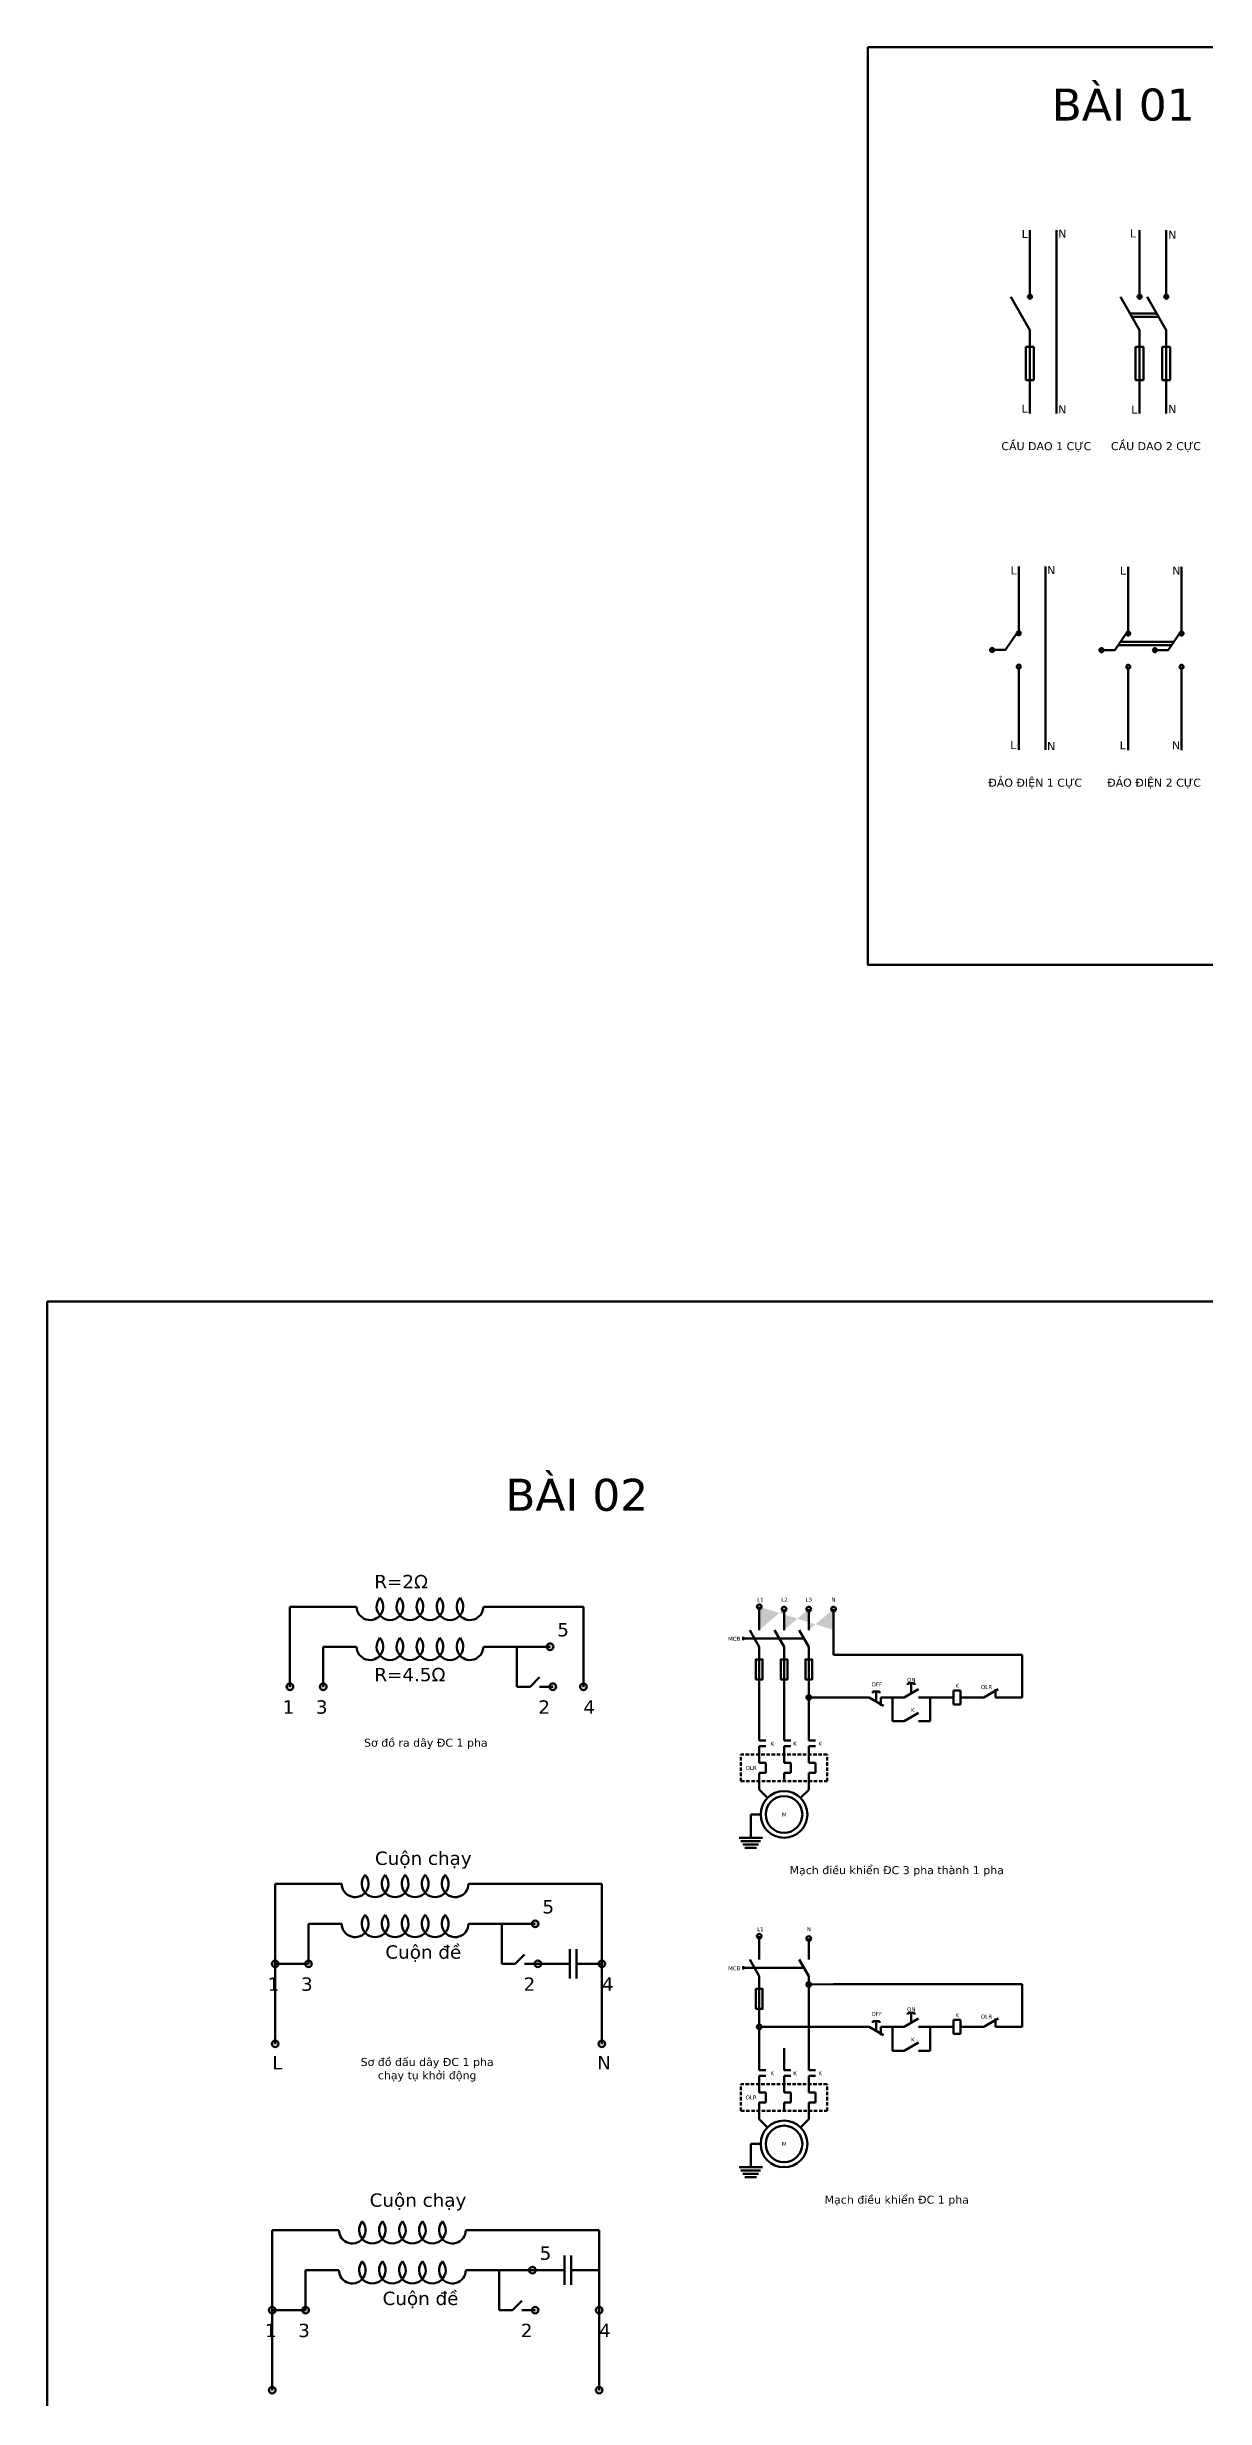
# Model space of a CAD drawing. Header units: inches. Extents: x -249378 to 8604139, y -7721310 to 888715.
# Drawn here: x -249378 to 1486767, y -3486500 to 39904 of the extents above; entities that cross this region are included whole.
import ezdxf

# ---------------------------------------------------------------- set-up
doc = ezdxf.new("R2010")
doc.units = ezdxf.units.IN
doc.header["$LTSCALE"] = 130
doc.header["$MEASUREMENT"] = 0
doc.linetypes.add('DASHED', pattern=[0.75, 0.5, -0.25])
doc.styles.add('khong-ren', font='verdana_0.ttf', dxfattribs={"height": 400})

msp = doc.modelspace()

# ---------------------------------------------------------------- hatches: boundary and pattern name
at = {"lineweight": 70, "ltscale": 30}
h = msp.add_hatch(color=256, dxfattribs=at)
edge = h.paths.add_edge_path()
edge.add_arc((1224408, -334727), 3000, 0, 360)
h = msp.add_hatch(color=256, dxfattribs=at)
edge = h.paths.add_edge_path()
edge.add_arc((1388771, -334727), 3000, 0, 360)
h = msp.add_hatch(color=256, dxfattribs=at)
edge = h.paths.add_edge_path()
edge.add_arc((1428771, -334727), 3000, 0, 360)
h = msp.add_hatch(color=256, dxfattribs=at)
edge = h.paths.add_edge_path()
edge.add_arc((1207666, -839515), 3000, 0, 360)
h = msp.add_hatch(color=256, dxfattribs=at)
edge = h.paths.add_edge_path()
edge.add_arc((1371650, -839800), 3000, 0, 360)
h = msp.add_hatch(color=256, dxfattribs=at)
edge = h.paths.add_edge_path()
edge.add_arc((1451650, -839800), 3000, 0, 360)
h = msp.add_hatch(color=256, dxfattribs=at)
edge = h.paths.add_edge_path()
edge.add_arc((1167666, -864515), 3000, 0, 360)
h = msp.add_hatch(color=256, dxfattribs=at)
edge = h.paths.add_edge_path()
edge.add_arc((1331650, -864800), 3000, 0, 360)
h = msp.add_hatch(color=256, dxfattribs=at)
edge = h.paths.add_edge_path()
edge.add_arc((1411650, -864800), 3000, 0, 360)
h = msp.add_hatch(color=256, dxfattribs=at)
edge = h.paths.add_edge_path()
edge.add_arc((1371650, -889800), 3000, 0, 360)
edge = h.paths.add_edge_path()
edge.add_arc((1451650, -889800), 3000, 0, 360)
edge = h.paths.add_edge_path()
edge.add_arc((1536626, -889800), 3000, 0, 360)
edge = h.paths.add_edge_path()
edge.add_arc((1616626, -889800), 3000, 0, 360)
edge = h.paths.add_edge_path()
edge.add_arc((1696626, -889515), 3000, 0, 360)
edge = h.paths.add_edge_path()
edge.add_arc((1781223, -889553), 3000, 0, 360)
edge = h.paths.add_edge_path()
edge.add_arc((1861223, -889553), 3000, 0, 360)
edge = h.paths.add_edge_path()
edge.add_arc((1941223, -889268), 3000, 0, 360)
edge = h.paths.add_edge_path()
edge.add_arc((2021029, -889268), 3000, 0, 360)
at = {"lineweight": 70, "ltscale": 130}
h = msp.add_hatch(color=256, dxfattribs=at)
edge = h.paths.add_edge_path()
edge.add_arc((929872, -2303084), 3500, 0, 360)
edge = h.paths.add_edge_path()
edge.add_arc((892749, -2303084), 3500, 0, 360)
edge = h.paths.add_edge_path()
edge.add_arc((855626, -2303084), 3500, 0, 360)
edge = h.paths.add_edge_path()
edge.add_arc((818586, -2299584), 3500, 0, 360)
edge = h.paths.add_edge_path()
edge.add_line((818586, -2303084), (818586, -2299584))
edge.add_line((929872, -2334568), (929872, -2309568))
edge.add_line((929872, -2328084), (929872, -2303084))
edge.add_line((892749, -2334568), (892749, -2309568))
edge.add_line((892749, -2328084), (892749, -2303084))
edge.add_line((855626, -2334568), (855626, -2309568))
edge.add_line((855626, -2328084), (855626, -2303084))
edge.add_line((818586, -2334568), (818586, -2309568))
edge.add_line((818586, -2328084), (818586, -2303084))
h.paths.add_polyline_path([(925883, -2284613), (933460, -2284613), (933460, -2293613), (925883, -2293613)], flags=9)
h.paths.add_polyline_path([(887095, -2284488), (898509, -2284488), (898509, -2293738), (887095, -2293738)], flags=9)
h.paths.add_polyline_path([(850612, -2284551), (862110, -2284551), (862110, -2293676), (850612, -2293676)], flags=9)
h.paths.add_polyline_path([(814611, -2284603), (825767, -2284603), (825767, -2293623), (814611, -2293623)], flags=9)
at = {"lineweight": 70, "ltscale": 30}
h = msp.add_hatch(color=256, dxfattribs=at)
edge = h.paths.add_edge_path()
edge.add_arc((114811, -2419584), 5000, 0, 360)
edge = h.paths.add_edge_path()
edge.add_arc((164811, -2419584), 5000, 0, 360)
edge = h.paths.add_edge_path()
edge.add_arc((508953, -2419584), 5000, 0, 360)
edge = h.paths.add_edge_path()
edge.add_arc((504811, -2359584), 5000, 0, 360)
edge = h.paths.add_edge_path()
edge.add_arc((554811, -2419584), 5000, 0, 360)
at = {"lineweight": 70, "ltscale": 130}
h = msp.add_hatch(color=256, dxfattribs=at)
edge = h.paths.add_edge_path()
edge.add_arc((892749, -2435543), 3500, 0, 360)
at = {"lineweight": 70, "ltscale": 30}
h = msp.add_hatch(color=256, dxfattribs=at)
edge = h.paths.add_edge_path()
edge.add_arc((92540, -2835224), 5000, 0, 360)
edge = h.paths.add_edge_path()
edge.add_arc((142540, -2835224), 5000, 0, 360)
edge = h.paths.add_edge_path()
edge.add_arc((486682, -2835224), 5000, 0, 360)
edge = h.paths.add_edge_path()
edge.add_arc((482540, -2775224), 5000, 0, 360)
edge = h.paths.add_edge_path()
edge.add_arc((582540, -2835224), 5000, 0, 360)
at = {"lineweight": 70, "ltscale": 130}
h = msp.add_hatch(color=256, dxfattribs=at)
edge = h.paths.add_edge_path()
edge.add_arc((818586, -2929815), 3500, 0, 360)
edge = h.paths.add_edge_path()
edge.add_arc((892749, -2866340), 3500, 0, 360)
edge = h.paths.add_edge_path()
edge.add_arc((892749, -2797356), 3500, 0, 360)
edge = h.paths.add_edge_path()
edge.add_arc((818586, -2793856), 3500, 0, 360)
at = {"lineweight": 70, "ltscale": 30}
h = msp.add_hatch(color=256, dxfattribs=at)
edge = h.paths.add_edge_path()
edge.add_arc((92540, -2955224), 5000, 0, 360)
edge = h.paths.add_edge_path()
edge.add_arc((582540, -2955224), 5000, 0, 360)
h = msp.add_hatch(color=256, dxfattribs=at)
edge = h.paths.add_edge_path()
edge.add_arc((88362, -3354730), 5000, 0, 360)
edge = h.paths.add_edge_path()
edge.add_arc((138362, -3354730), 5000, 0, 360)
edge = h.paths.add_edge_path()
edge.add_arc((482504, -3354730), 5000, 0, 360)
edge = h.paths.add_edge_path()
edge.add_arc((478362, -3294730), 5000, 0, 360)
edge = h.paths.add_edge_path()
edge.add_arc((578362, -3354730), 5000, 0, 360)
h = msp.add_hatch(color=256, dxfattribs=at)
edge = h.paths.add_edge_path()
edge.add_arc((88362, -3474730), 5000, 0, 360)
edge = h.paths.add_edge_path()
edge.add_arc((578362, -3474730), 5000, 0, 360)

# ---------------------------------------------------------------- linework, layer by layer
for p, q in [((1224408, -234727), (1224408, -334727)), ((1264408, -234727), (1264408, -334727)), ((1388771, -234727), (1388771, -334727)), ((1428771, -234727), (1428771, -334727)), ((1224408, -384727), (1195541, -334727)), ((1264408, -334727), (1264408, -384727)), ((1388771, -384727), (1359903, -334727)), ((1428771, -384727), (1399903, -334727)), ((1224408, -384727), (1224408, -484727)), ((1264408, -384727), (1264408, -484727)), ((1374337, -359727), (1414337, -359727)), ((1414337, -364727), (1377224, -364727)), ((1388771, -384727), (1388771, -484727)), ((1414337, -364727), (1417224, -364727)), ((1428771, -384727), (1428771, -484727)), ((1218408, -459727), (1218408, -409727)), ((1218408, -409727), (1230408, -409727)), ((1230408, -409727), (1230408, -459727)), ((1382771, -459727), (1382771, -409727)), ((1382771, -409727), (1394771, -409727)), ((1394771, -409727), (1394771, -459727)), ((1422771, -459727), (1422771, -409727)), ((1422771, -409727), (1434771, -409727)), ((1434771, -409727), (1434771, -459727)), ((1230408, -459727), (1218408, -459727)), ((1224408, -484727), (1224408, -509727)), ((1264408, -484727), (1264408, -509727)), ((1394771, -459727), (1382771, -459727)), ((1388771, -484727), (1388771, -509727)), ((1434771, -459727), (1422771, -459727)), ((1428771, -484727), (1428771, -509727)), ((1207666, -739515), (1207666, -839515)), ((1247666, -739515), (1247666, -839515)), ((1371650, -739800), (1371650, -839800)), ((1451650, -739800), (1451650, -839800)), ((1187666, -864515), (1204666, -839515)), ((1247666, -839515), (1247666, -889515)), ((1351650, -864800), (1368650, -839800)), ((1431650, -864800), (1448650, -839800)), ((1177666, -864515), (1167666, -864515)), ((1187666, -864515), (1177666, -864515)), ((1341650, -864800), (1331650, -864800)), ((1351650, -864800), (1341650, -864800)), ((1360150, -857300), (1356750, -857300)), ((1360150, -852300), (1440150, -852300)), ((1360150, -857300), (1436750, -857300)), ((1421650, -864800), (1411650, -864800)), ((1431650, -864800), (1421650, -864800)), ((1207666, -889515), (1207666, -989515)), ((1247666, -889515), (1247666, -989515)), ((1371650, -889800), (1371650, -989800)), ((1451650, -889800), (1451650, -989800)), ((1207666, -989515), (1207666, -1014515)), ((1247666, -989515), (1247666, -1014515)), ((1371650, -989800), (1371650, -1014800)), ((1451650, -989800), (1451650, -1014800)), ((164811, -2299584), (114811, -2299584)), ((114811, -2299584), (114811, -2419584)), ((214811, -2299584), (164811, -2299584)), ((454811, -2299584), (404811, -2299584)), ((504811, -2299584), (454811, -2299584)), ((554811, -2299584), (504811, -2299584)), ((554811, -2299584), (554811, -2419584)), ((214811, -2359584), (164811, -2359584)), ((164811, -2359584), (164811, -2419584)), ((454811, -2359584), (404811, -2359584)), ((504811, -2359584), (454811, -2359584)), ((454811, -2359584), (454811, -2419584)), ((818586, -2359568), (804152, -2334568)), ((855626, -2359568), (841192, -2334568)), ((892749, -2359568), (878315, -2334568)), ((454811, -2419584), (474811, -2419584)), ((474811, -2419584), (488953, -2405442)), ((488953, -2419584), (508953, -2419584)), ((142540, -2715224), (92540, -2715224)), ((92540, -2715224), (92540, -2835224)), ((192540, -2715224), (142540, -2715224)), ((432540, -2715224), (382540, -2715224)), ((482540, -2715224), (432540, -2715224)), ((532540, -2715224), (482540, -2715224)), ((582540, -2715224), (532540, -2715224)), ((582540, -2715224), (582540, -2835224)), ((192540, -2775224), (142540, -2775224)), ((142540, -2775224), (142540, -2835224)), ((432540, -2775224), (382540, -2775224)), ((482540, -2775224), (432540, -2775224)), ((432540, -2775224), (432540, -2835224)), ((452540, -2835224), (466682, -2821082)), ((534611, -2813037), (534611, -2835224)), ((544611, -2813037), (544611, -2835224)), ((92540, -2835224), (142540, -2835224)), ((92540, -2835224), (92540, -2955224)), ((432540, -2835224), (452540, -2835224)), ((466682, -2835224), (486682, -2835224)), ((486682, -2835224), (534611, -2835224)), ((534611, -2857411), (534611, -2835224)), ((544611, -2857411), (544611, -2835224)), ((544611, -2835224), (582540, -2835224)), ((582540, -2835224), (582540, -2955224)), ((818586, -2853840), (804152, -2828840)), ((892749, -2853840), (878315, -2828840)), ((138362, -3234730), (88362, -3234730)), ((88362, -3234730), (88362, -3354730)), ((188362, -3234730), (138362, -3234730)), ((428362, -3234730), (378362, -3234730)), ((478362, -3234730), (428362, -3234730)), ((528362, -3234730), (478362, -3234730)), ((578362, -3234730), (528362, -3234730)), ((578362, -3234730), (578362, -3354730)), ((526291, -3272544), (526291, -3294730)), ((536291, -3272544), (536291, -3294730)), ((188362, -3294730), (138362, -3294730)), ((138362, -3294730), (138362, -3354730)), ((428362, -3294730), (378362, -3294730)), ((478362, -3294730), (428362, -3294730)), ((428362, -3294730), (428362, -3354730)), ((478362, -3294730), (526291, -3294730)), ((526291, -3316917), (526291, -3294730)), ((536291, -3294730), (574220, -3294730)), ((536291, -3316917), (536291, -3294730)), ((574220, -3294730), (578362, -3294730)), ((448362, -3354730), (462504, -3340588)), ((88362, -3354730), (138362, -3354730)), ((88362, -3354730), (88362, -3474730)), ((428362, -3354730), (448362, -3354730)), ((462504, -3354730), (482504, -3354730)), ((578362, -3354730), (578362, -3474730))]:
    msp.add_line(p, q, dxfattribs=at)
at = {"lineweight": 70, "ltscale": 130}
for p, q in [((818586, -2303084), (818586, -2299584)), ((831369, -2347068), (885532, -2347068)), ((929872, -2334568), (929872, -2371559)), ((1212699, -2371559), (929872, -2371559)), ((1212699, -2435543), (1212699, -2371559)), ((818586, -2408551), (818586, -2462535)), ((855626, -2408551), (855626, -2420934)), ((855626, -2420934), (855626, -2475502)), ((892749, -2408551), (892749, -2462535)), ((818586, -2462535), (818586, -2469018)), ((892749, -2435543), (983049, -2435543)), ((892749, -2462535), (892749, -2469018)), ((1172699, -2435543), (1212699, -2435543)), ((818586, -2500502), (828586, -2500502)), ((855626, -2500502), (865626, -2500502)), ((892749, -2500502), (902749, -2500502)), ((820626, -2611225), (805626, -2611225)), ((805626, -2611225), (805626, -2646225)), ((805626, -2646225), (788126, -2646225)), ((805626, -2651225), (791042, -2651225)), ((805626, -2656225), (793959, -2656225)), ((805626, -2661225), (796876, -2661225)), ((805626, -2646225), (823126, -2646225)), ((805626, -2651225), (820209, -2651225)), ((805626, -2656225), (817292, -2656225)), ((805626, -2661225), (814376, -2661225)), ((818586, -2797356), (818586, -2793856)), ((831369, -2841340), (885532, -2841340)), ((929872, -2865832), (892749, -2866340)), ((892749, -2878840), (892749, -2915417)), ((1212699, -2865832), (929872, -2865832)), ((1212699, -2929815), (1212699, -2865832)), ((818586, -2902823), (818586, -2956807)), ((892749, -2902823), (892749, -2956807)), ((892749, -2929815), (818586, -2929815)), ((818586, -2956807), (818586, -2963291)), ((855626, -2961555), (855626, -2969774)), ((892749, -2929815), (983049, -2929815)), ((892749, -2956807), (892749, -2963291)), ((1172699, -2929815), (1212699, -2929815)), ((818586, -2994774), (828586, -2994774)), ((855626, -2994774), (865626, -2994774)), ((892749, -2994774), (902749, -2994774)), ((820626, -3105497), (805626, -3105497)), ((805626, -3105497), (805626, -3140497)), ((805626, -3140497), (788126, -3140497)), ((805626, -3145497), (791042, -3145497)), ((805626, -3150497), (793959, -3150497)), ((805626, -3155497), (796876, -3155497)), ((805626, -3140497), (823126, -3140497)), ((805626, -3145497), (820209, -3145497)), ((805626, -3150497), (817292, -3150497)), ((805626, -3155497), (814376, -3155497))]:
    msp.add_line(p, q, dxfattribs=at)
at = {"lineweight": 70, "ltscale": 80}
for p, q in [((818586, -2328084), (818586, -2303084)), ((818586, -2334568), (818586, -2309568)), ((855626, -2328084), (855626, -2303084)), ((855626, -2334568), (855626, -2309568)), ((892749, -2328084), (892749, -2303084)), ((892749, -2334568), (892749, -2309568)), ((929872, -2328084), (929872, -2303084)), ((929872, -2334568), (929872, -2309568)), ((794152, -2347068), (831369, -2347068)), ((818586, -2384568), (818586, -2359568)), ((855626, -2384568), (855626, -2359568)), ((892749, -2384568), (892749, -2359568)), ((818586, -2391051), (818586, -2366051)), ((818586, -2408551), (818586, -2391051)), ((818586, -2408551), (818586, -2397535)), ((855626, -2391051), (855626, -2366051)), ((855626, -2408551), (855626, -2391051)), ((855626, -2408551), (855626, -2397535)), ((892749, -2391051), (892749, -2366051)), ((892749, -2408551), (892749, -2391051)), ((892749, -2408551), (892749, -2397535)), ((993874, -2426793), (988874, -2426793)), ((988874, -2426793), (988874, -2429293)), ((993874, -2441793), (993874, -2426793)), ((993874, -2426793), (998874, -2426793)), ((998874, -2426793), (998874, -2429293)), ((1035549, -2435543), (1057199, -2423043)), ((1046374, -2414293), (1041374, -2414293)), ((1041374, -2414293), (1041374, -2416793)), ((1046374, -2429293), (1046374, -2414293)), ((1046374, -2414293), (1051374, -2414293)), ((1051374, -2414293), (1051374, -2416793)), ((1109699, -2435543), (1109699, -2425043)), ((1120199, -2425043), (1109699, -2425043)), ((1120199, -2446043), (1120199, -2425043)), ((1155199, -2435543), (1176850, -2423043)), ((1172699, -2423043), (1172699, -2435543)), ((983049, -2435543), (1004699, -2448043)), ((1000549, -2435543), (1000549, -2448043)), ((1000549, -2435543), (1035549, -2435543)), ((1018049, -2435543), (1018049, -2471391)), ((1035549, -2471391), (1057199, -2458891)), ((1057199, -2435543), (1074699, -2435543)), ((1074699, -2471391), (1074699, -2435543)), ((1074699, -2435543), (1109699, -2435543)), ((1109699, -2446043), (1109699, -2435543)), ((1109699, -2446043), (1120199, -2446043)), ((1120199, -2435543), (1137699, -2435543)), ((1137699, -2435543), (1155199, -2435543)), ((818586, -2494018), (818586, -2469018)), ((818586, -2500502), (818586, -2475502)), ((855626, -2500502), (855626, -2475502)), ((892749, -2494018), (892749, -2469018)), ((892749, -2500502), (892749, -2475502)), ((1018049, -2471391), (1035549, -2471391)), ((1057199, -2471391), (1074699, -2471391)), ((818586, -2534018), (818586, -2509018)), ((818586, -2509018), (828586, -2509018)), ((828586, -2534018), (818586, -2534018)), ((828586, -2549018), (828586, -2534018)), ((855626, -2534018), (855626, -2509018)), ((855626, -2509018), (865626, -2509018)), ((865626, -2534018), (855626, -2534018)), ((865626, -2549018), (865626, -2534018)), ((892749, -2534018), (892749, -2509018)), ((892749, -2509018), (902749, -2509018)), ((902749, -2534018), (892749, -2534018)), ((902749, -2549018), (902749, -2534018)), ((818586, -2574018), (818586, -2549018)), ((818586, -2549018), (828586, -2549018)), ((830960, -2586393), (818586, -2574018)), ((855626, -2561518), (855626, -2549018)), ((855626, -2549018), (865626, -2549018)), ((880374, -2586476), (892749, -2574102)), ((892749, -2574102), (892749, -2549018)), ((892749, -2549018), (902749, -2549018)), ((818586, -2822356), (818586, -2797356)), ((818586, -2828840), (818586, -2803840)), ((892749, -2822356), (892749, -2797356)), ((892749, -2828840), (892749, -2803840)), ((794152, -2841340), (831369, -2841340)), ((818586, -2878840), (818586, -2853840)), ((892749, -2878840), (892749, -2853840)), ((818586, -2885323), (818586, -2860323)), ((818586, -2902823), (818586, -2885323)), ((818586, -2902823), (818586, -2891807)), ((993874, -2921065), (988874, -2921065)), ((988874, -2921065), (988874, -2923565)), ((993874, -2936065), (993874, -2921065)), ((993874, -2921065), (998874, -2921065)), ((998874, -2921065), (998874, -2923565)), ((1035549, -2929815), (1057199, -2917315)), ((1046374, -2908565), (1041374, -2908565)), ((1041374, -2908565), (1041374, -2911065)), ((1046374, -2923565), (1046374, -2908565)), ((1046374, -2908565), (1051374, -2908565)), ((1051374, -2908565), (1051374, -2911065)), ((1109699, -2929815), (1109699, -2919315)), ((1120199, -2919315), (1109699, -2919315)), ((1120199, -2940315), (1120199, -2919315)), ((1155199, -2929815), (1176850, -2917315)), ((1172699, -2917315), (1172699, -2929815)), ((983049, -2929815), (1004699, -2942315)), ((1000549, -2929815), (1000549, -2942315)), ((1000549, -2929815), (1035549, -2929815)), ((1018049, -2929815), (1018049, -2965663)), ((1035549, -2965663), (1057199, -2953163)), ((1057199, -2929815), (1074699, -2929815)), ((1074699, -2965663), (1074699, -2929815)), ((1074699, -2929815), (1109699, -2929815)), ((1109699, -2940315), (1109699, -2929815)), ((1109699, -2940315), (1120199, -2940315)), ((1120199, -2929815), (1137699, -2929815)), ((1137699, -2929815), (1155199, -2929815)), ((818586, -2988291), (818586, -2963291)), ((818586, -2994774), (818586, -2969774)), ((855626, -2994774), (855626, -2969774)), ((892749, -2988291), (892749, -2963291)), ((892749, -2994774), (892749, -2969774)), ((1018049, -2965663), (1035549, -2965663)), ((1057199, -2965663), (1074699, -2965663)), ((818586, -3028291), (818586, -3003291)), ((818586, -3003291), (828586, -3003291)), ((828586, -3028291), (818586, -3028291)), ((828586, -3043291), (828586, -3028291)), ((855626, -3028291), (855626, -3003291)), ((855626, -3003291), (865626, -3003291)), ((865626, -3028291), (855626, -3028291)), ((865626, -3043291), (865626, -3028291)), ((892749, -3028291), (892749, -3003291)), ((892749, -3003291), (902749, -3003291)), ((902749, -3028291), (892749, -3028291)), ((902749, -3043291), (902749, -3028291)), ((818586, -3068291), (818586, -3043291)), ((818586, -3043291), (828586, -3043291)), ((855626, -3055791), (855626, -3043291)), ((855626, -3043291), (865626, -3043291)), ((892749, -3068374), (892749, -3043291)), ((892749, -3043291), (902749, -3043291)), ((830960, -3080665), (818586, -3068291)), ((880374, -3080748), (892749, -3068374))]:
    msp.add_line(p, q, dxfattribs=at)
at = {"lineweight": 70, "ltscale": 70}
for p, q in [((794152, -2347068), (794152, -2344568)), ((794152, -2347068), (794152, -2349568)), ((794152, -2841340), (794152, -2838840)), ((794152, -2841340), (794152, -2843840))]:
    msp.add_line(p, q, dxfattribs=at)
at = {"linetype": 'DASHED', "lineweight": 70, "ltscale": 80}
for p, q in [((920249, -2521518), (791086, -2521518)), ((791086, -2561518), (791086, -2521518)), ((920249, -2561518), (920249, -2521518)), ((791086, -2561518), (920249, -2561518)), ((920249, -3015791), (791086, -3015791)), ((791086, -3055791), (791086, -3015791)), ((920249, -3055791), (920249, -3015791)), ((791086, -3055791), (920249, -3055791))]:
    msp.add_line(p, q, dxfattribs=at)
at = {"lineweight": 70, "ltscale": 130}
for points in [[(981144, 39904), (5377008, 39904), (5377008, -1336750), (981144, -1336750)], [(-249378, -1841993), (3291802, -1841993), (3291802, -4326048), (-249378, -4326048)], [(813586, -2408551), (823586, -2408551), (823586, -2378551), (813586, -2378551)], [(850626, -2408551), (860626, -2408551), (860626, -2378551), (850626, -2378551)], [(887749, -2408551), (897749, -2408551), (897749, -2378551), (887749, -2378551)], [(813586, -2902823), (823586, -2902823), (823586, -2872823), (813586, -2872823)]]:
    msp.add_lwpolyline(points, close=True, dxfattribs=at)
at = {"lineweight": 70, "ltscale": 30}
for centre, radius in [((1224408, -334727), 3000), ((1388771, -334727), 3000), ((1428771, -334727), 3000), ((1207666, -839515), 3000), ((1371650, -839800), 3000), ((1451650, -839800), 3000), ((1167666, -864515), 3000), ((1331650, -864800), 3000), ((1411650, -864800), 3000), ((1207666, -889515), 3000), ((1371650, -889800), 3000), ((1451650, -889800), 3000), ((504811, -2359584), 5000), ((114811, -2419584), 5000), ((164811, -2419584), 5000), ((508953, -2419584), 5000), ((554811, -2419584), 5000), ((482540, -2775224), 5000), ((92540, -2835224), 5000), ((142540, -2835224), 5000), ((486682, -2835224), 5000), ((582540, -2835224), 5000), ((92540, -2955224), 5000), ((582540, -2955224), 5000), ((478362, -3294730), 5000), ((88362, -3354730), 5000), ((138362, -3354730), 5000), ((482504, -3354730), 5000), ((578362, -3354730), 5000), ((88362, -3474730), 5000), ((578362, -3474730), 5000)]:
    msp.add_circle(centre, radius, dxfattribs=at)
at = {"lineweight": 70, "ltscale": 130}
for centre in [(818586, -2299584), (855626, -2303084), (892749, -2303084), (929872, -2303084), (892749, -2435543), (818586, -2793856), (892749, -2797356), (892749, -2866340), (818586, -2929815)]:
    msp.add_circle(centre, 3500, dxfattribs=at)
at = {"lineweight": 70, "ltscale": 80}
for centre, radius in [((855626, -2611225), 35000), ((855626, -2611225), 27500), ((855626, -3105497), 35000), ((855626, -3105497), 27500)]:
    msp.add_circle(centre, radius, dxfattribs=at)
at = {"lineweight": 70, "ltscale": 30}
for centre, start, end in [((234811, -2299584), 180, 41.409622), ((264811, -2299584), 138.590378, 41.409622), ((294811, -2299584), 138.590378, 41.409622), ((324811, -2299584), 138.590378, 41.409622), ((354811, -2299584), 138.590378, 41.409622), ((384811, -2299584), 138.590378, 0), ((234811, -2359584), 180, 41.409622), ((264811, -2359584), 138.590378, 41.409622), ((294811, -2359584), 138.590378, 41.409622), ((324811, -2359584), 138.590378, 41.409622), ((354811, -2359584), 138.590378, 41.409622), ((384811, -2359584), 138.590378, 0), ((212540, -2715224), 180, 41.409622), ((242540, -2715224), 138.590378, 41.409622), ((272540, -2715224), 138.590378, 41.409622), ((302540, -2715224), 138.590378, 41.409622), ((332540, -2715224), 138.590378, 41.409622), ((362540, -2715224), 138.590378, 0), ((212540, -2775224), 180, 41.409622), ((242540, -2775224), 138.590378, 41.409622), ((272540, -2775224), 138.590378, 41.409622), ((302540, -2775224), 138.590378, 41.409622), ((332540, -2775224), 138.590378, 41.409622), ((362540, -2775224), 138.590378, 0), ((208362, -3234730), 180, 41.409622), ((238362, -3234730), 138.590378, 41.409622), ((268362, -3234730), 138.590378, 41.409622), ((298362, -3234730), 138.590378, 41.409622), ((328362, -3234730), 138.590378, 41.409622), ((358362, -3234730), 138.590378, 0), ((208362, -3294730), 180, 41.409622), ((238362, -3294730), 138.590378, 41.409622), ((268362, -3294730), 138.590378, 41.409622), ((298362, -3294730), 138.590378, 41.409622), ((328362, -3294730), 138.590378, 41.409622), ((358362, -3294730), 138.590378, 0)]:
    msp.add_arc(centre, 20000, start, end, dxfattribs=at)

# ---------------------------------------------------------------- texts
at = {"lineweight": 70, "ltscale": 30, "attachment_point": 5, "style": 'khong-ren'}
for s, insert, char_height, width in [('BÀI 01', (1364147, -46859), 48000, 438732.49), ('L', (1216634, -240442), 12000, 16304.3), ('N', (1272991, -239875), 12000, 16304.3), ('L', (1378707, -239705), 12000, 16304.3), ('N', (1437692, -241375), 12000, 16304.3), ('L', (1216256, -502474), 12000, 16304.3), ('N', (1272950, -503754), 12000, 16304.3), ('L', (1380918, -503915), 12000, 16304.3), ('N', (1437874, -503287), 12000, 16304.3), ('CẦU DAO 1 CỰC', (1248952, -560301), 12000, 144304.38), ('CẦU DAO 2 CỰC', (1413315, -560301), 12000, 144304.38), ('L', (1199892, -745230), 12000, 16304.3), ('N', (1256248, -744663), 12000, 16304.3), ('L', (1363876, -745515), 12000, 16304.3), ('N', (1443876, -745515), 12000, 16304.3), ('L', (1199514, -1007262), 12000, 16304.3), ('N', (1256207, -1008542), 12000, 16304.3), ('L', (1363498, -1007546), 12000, 16304.3), ('N', (1443498, -1007546), 12000, 16304.3), ('ĐẢO ĐIỆN 1 CỰC', (1232210, -1065089), 12000, 144304.38), ('ĐẢO ĐIỆN 2 CỰC', (1410400, -1065089), 12000, 144304.38), ('BÀI 02', (544783, -2132135), 48000, 438732.49), ('L1', (820189, -2289113), 6000, 8762.26), ('L2', (856361, -2289113), 6000, 8762.26), ('L3', (892802, -2289113), 6000, 8762.26), ('N', (929671, -2289113), 6000, 8762.26), ('MCB', (780908, -2347843), 6000, 17336.59), ('OFF', (994751, -2416171), 6000, 17336.59), ('ON', (1046492, -2409409), 6000, 17336.59), ('K', (1115215, -2418246), 6000, 17336.59), ('OLR', (1159269, -2420265), 6000, 17336.59), ('K', (1048655, -2454784), 6000, 17336.59), ('Sơ đồ ra dây ĐC 1 pha', (318626, -2505250), 12000, 240403.16), ('K', (837886, -2505165), 6000, 8697.2), ('K', (872191, -2505165), 6000, 8697.2), ('K', (909804, -2505165), 6000, 8697.2), ('OLR', (806382, -2541518), 6000, 17336.59), ('M', (855963, -2611300), 6000, 17336.59), ('Mạch điều khiển ĐC 3 pha thành 1 pha', (1024628, -2696452), 12000, 325178.7), ('L1', (820189, -2783385), 6000, 8762.26), ('N', (892802, -2783385), 6000, 8762.26), ('MCB', (780908, -2842115), 6000, 17336.59), ('OFF', (994751, -2910443), 6000, 17336.59), ('ON', (1046492, -2903681), 6000, 17336.59), ('K', (1115215, -2912518), 6000, 17336.59), ('OLR', (1159269, -2914537), 6000, 17336.59), ('K', (1048655, -2949056), 6000, 17336.59), ('Sơ đồ đấu dây ĐC 1 pha chạy tụ khởi động', (320542, -2994184), 12000, 240403.16), ('K', (837886, -2999437), 6000, 8697.2), ('K', (872191, -2999437), 6000, 8697.2), ('K', (909804, -2999437), 6000, 8697.2), ('OLR', (806382, -3035791), 6000, 17336.59), ('M', (855963, -3105572), 6000, 17336.59), ('Mạch điều khiển ĐC 1 pha', (1024628, -3190724), 12000, 240403.16)]:
    msp.add_mtext(s, dxfattribs=dict(at, insert=insert, char_height=char_height, width=width))
at = {"lineweight": 70, "ltscale": 30, "char_height": 20000}
for s, insert, width, attachment_point in [('{\\fVerdana|b0|i0|c0|p34;R=2Ω}', (241369, -2251864), 76712, 1), ('{\\fVerdana|b0|i0|c0|p34;5}', (515641, -2324089), 21599.93, 1), ('{\\fVerdana|b0|i0|c0|p34;R=4.5Ω}', (241369, -2391338), 105240.6, 1), ('{\\fVerdana|b0|i0|c0|p34;1}', (103767, -2440073), 11105.79, 1), ('{\\fVerdana|b0|i0|c0|p34;3}', (153705, -2440073), 11105.79, 1), ('{\\fVerdana|b0|i0|c0|p34;2}', (487353, -2440073), 21599.93, 1), ('{\\fVerdana|b0|i0|c0|p34;4}', (554811, -2440073), 21599.93, 1), ('{\\fVerdana|b0|i0|c0|p34;Cuộn chạy}', (314780, -2679719), 166919.67, 5), ('{\\fVerdana|b0|i0|c0|p34;5}', (493370, -2739729), 21599.93, 1), ('{\\fVerdana|b0|i0|c0|p34;Cuộn đề}', (314780, -2820061), 124927.28, 5), ('{\\fVerdana|b0|i0|c0|p34;1}', (81496, -2855713), 11105.79, 1), ('{\\fVerdana|b0|i0|c0|p34;3}', (131434, -2855713), 11105.79, 1), ('{\\fVerdana|b0|i0|c0|p34;2}', (465082, -2855713), 21599.93, 1), ('{\\fVerdana|b0|i0|c0|p34;4}', (582540, -2855713), 21599.93, 1), ('{\\fVerdana|b0|i0|c0|p34;L}', (88362, -2973762), 11105.79, 1), ('{\\fVerdana|b0|i0|c0|p34;N}', (575593, -2973762), 11105.79, 1), ('{\\fVerdana|b0|i0|c0|p34;Cuộn chạy}', (306822, -3192522), 166919.67, 5), ('{\\fVerdana|b0|i0|c0|p34;5}', (489192, -3259236), 21599.93, 1), ('{\\fVerdana|b0|i0|c0|p34;Cuộn đề}', (310602, -3339567), 124927.28, 5), ('{\\fVerdana|b0|i0|c0|p34;1}', (77318, -3375220), 11105.79, 1), ('{\\fVerdana|b0|i0|c0|p34;3}', (127256, -3375220), 11105.79, 1), ('{\\fVerdana|b0|i0|c0|p34;2}', (460904, -3375220), 21599.93, 1), ('{\\fVerdana|b0|i0|c0|p34;4}', (578362, -3375220), 21599.93, 1)]:
    msp.add_mtext(s, dxfattribs=dict(at, insert=insert, width=width, attachment_point=attachment_point))

doc.saveas('drawing.dxf')
